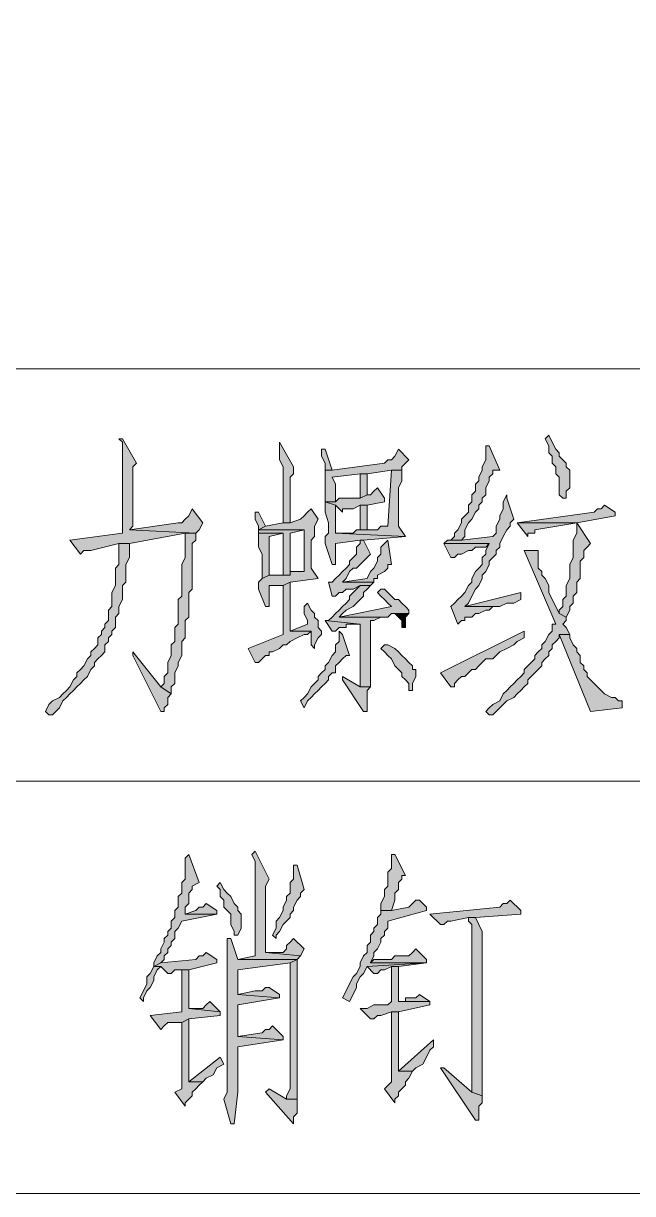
# Model space of a CAD drawing. Header units: millimetres. Extents: x 24 to 410, y 10 to 282.
# Drawn here: x 257.25 to 264.63, y 118.11 to 132.29 of the extents above; entities that cross this region are included whole.
import ezdxf

# ---------------------------------------------------------------- set-up
doc = ezdxf.new("R2010")
doc.units = ezdxf.units.MM

msp = doc.modelspace()

# ---------------------------------------------------------------- hatches: boundary and pattern name
h = msp.add_hatch(color=7)
h.dxf.hatch_style = 2
h.paths.add_polyline_path([(258.445, 127.254), (258.402667, 127.254), (258.445, 127.211667), (258.445, 126.111), (257.81, 126.026333), (257.937, 125.857), (257.979333, 125.899333), (258.064, 125.899333), (258.402667, 125.984), (258.529667, 125.984), (259.207, 126.111), (259.334, 126.111), (258.529667, 126.153333), (258.572, 126.195667), (258.572, 126.915333), (258.614333, 126.957667)])
h = msp.add_hatch(color=7)
h.dxf.hatch_style = 2
h.paths.add_polyline_path([(260.35, 127.211667), (260.35, 127), (260.392333, 126.915333), (260.392333, 126.238), (260.477, 126.238), (260.477, 126.788333), (260.519333, 126.830667), (260.519333, 126.915333)])
h = msp.add_hatch(color=7)
h.dxf.hatch_style = 2
h.paths.add_polyline_path([(262.847667, 127.169333), (262.847667, 127), (262.805333, 126.915333), (262.805333, 126.873), (262.763, 126.788333), (262.763, 126.746), (262.720667, 126.703667), (262.720667, 126.619), (262.678333, 126.576667), (262.678333, 126.492), (262.636, 126.449667), (262.636, 126.365), (262.593667, 126.322667), (262.551333, 126.280333), (262.551333, 126.238), (262.509, 126.153333), (262.466667, 126.111), (262.466667, 126.068667), (262.424333, 126.026333), (262.382, 126.026333), (262.551333, 126.026333), (262.593667, 126.068667), (262.593667, 126.153333), (262.636, 126.238), (262.678333, 126.280333), (262.720667, 126.365), (262.763, 126.407333), (262.763, 126.449667), (262.805333, 126.492), (262.805333, 126.534333), (262.847667, 126.576667), (262.847667, 126.661333), (262.89, 126.746), (262.89, 126.788333), (262.932333, 126.830667), (262.932333, 126.873), (263.017, 126.873), (262.89, 127.169333)])
h = msp.add_hatch(color=7)
h.dxf.hatch_style = 2
h.paths.add_polyline_path([(263.609667, 127.296333), (263.567333, 127.254), (263.609667, 127.169333), (263.609667, 127.084667), (263.652, 127.042333), (263.652, 126.957667), (263.694333, 126.915333), (263.694333, 126.830667), (263.736667, 126.788333), (263.736667, 126.576667), (263.779, 126.534333), (263.821333, 126.534333), (263.821333, 126.619), (263.863667, 126.661333), (263.863667, 126.873), (263.821333, 126.915333), (263.821333, 126.957667), (263.779, 127), (263.736667, 127.042333), (263.736667, 127.084667), (263.694333, 127.127), (263.652, 127.211667)])
h = msp.add_hatch(color=7)
h.dxf.hatch_style = 2
h.paths.add_polyline_path([(260.900333, 127.127), (260.858, 127.127), (260.858, 127.042333), (260.900333, 126.957667), (260.900333, 126.873), (260.985, 126.873)])
h = msp.add_hatch(color=7)
h.dxf.hatch_style = 2
h.paths.add_polyline_path([(261.789333, 127.127), (261.747, 127.042333), (261.704667, 127), (261.662333, 127), (261.62, 126.957667), (260.985, 126.873), (260.900333, 126.873), (260.900333, 126.830667), (260.900333, 126.492), (261.027333, 126.492), (261.027333, 126.703667), (260.985, 126.788333), (261.323667, 126.830667), (261.408333, 126.830667), (261.704667, 126.873), (261.831667, 126.873), (261.831667, 126.915333), (261.916333, 127)])
h = msp.add_hatch(color=7)
h.dxf.hatch_style = 2
h.paths.add_polyline_path([(261.831667, 126.873), (261.704667, 126.873), (261.662333, 126.195667), (261.577667, 126.195667), (261.535333, 126.153333), (261.281333, 126.153333), (261.239, 126.111), (261.027333, 126.111), (261.874, 126.068667), (261.789333, 126.195667), (261.789333, 126.661333), (261.831667, 126.746), (261.831667, 126.830667)])
h = msp.add_hatch(color=7)
h.dxf.hatch_style = 2
h.paths.add_polyline_path([(261.408333, 126.830667), (261.323667, 126.830667), (261.323667, 126.534333), (261.408333, 126.576667)])
h = msp.add_hatch(color=7)
h.dxf.hatch_style = 2
h.paths.add_polyline_path([(261.535333, 126.661333), (261.493, 126.619), (261.450667, 126.576667), (261.408333, 126.576667), (261.323667, 126.534333), (261.069667, 126.534333), (261.027333, 126.492), (260.900333, 126.492), (261.027333, 126.449667), (261.112, 126.365), (261.112, 126.407333), (261.196667, 126.407333), (261.239, 126.407333), (261.323667, 126.449667), (261.408333, 126.449667), (261.62, 126.492), (261.62, 126.534333)])
h = msp.add_hatch(color=7)
h.dxf.hatch_style = 2
h.paths.add_polyline_path([(260.900333, 126.492), (260.900333, 126.365), (260.942667, 126.238), (260.942667, 126.111), (260.900333, 126.068667), (260.900333, 125.984), (260.985, 125.73), (261.027333, 125.73), (261.027333, 125.772333), (261.027333, 125.984), (261.323667, 126.026333), (261.366, 126.026333), (261.874, 126.068667), (261.027333, 126.111), (261.027333, 126.365), (261.027333, 126.449667)])
h = msp.add_hatch(color=7)
h.dxf.hatch_style = 2
h.paths.add_polyline_path([(263.101667, 126.576667), (263.059333, 126.492), (263.059333, 126.407333), (263.017, 126.322667), (263.017, 126.280333), (262.974667, 126.195667), (262.974667, 126.111), (262.932333, 126.068667), (262.551333, 126.026333), (262.382, 126.026333), (262.339667, 125.984), (262.89, 125.984), (262.847667, 125.899333), (262.847667, 125.857), (262.805333, 125.814667), (262.805333, 125.73), (262.763, 125.687667), (262.720667, 125.645333), (262.678333, 125.560667), (262.678333, 125.518333), (262.636, 125.476), (262.593667, 125.391333), (262.551333, 125.349), (262.509, 125.306667), (262.466667, 125.264333), (262.424333, 125.222), (262.509, 125.010333), (262.551333, 125.052667), (262.593667, 125.052667), (262.593667, 125.095), (262.678333, 125.095), (262.720667, 125.137333), (262.763, 125.137333), (262.847667, 125.179667), (262.89, 125.179667), (262.932333, 125.222), (263.017, 125.222), (262.593667, 125.222), (262.636, 125.264333), (262.678333, 125.349), (262.720667, 125.433667), (262.763, 125.476), (262.805333, 125.560667), (262.805333, 125.603), (262.847667, 125.645333), (262.89, 125.73), (262.89, 125.772333), (262.932333, 125.814667), (262.974667, 125.857), (262.974667, 125.899333), (263.017, 125.941667), (263.017, 125.984), (263.059333, 126.068667), (263.101667, 126.153333), (263.144, 126.195667), (263.144, 126.238), (263.186333, 126.280333), (263.101667, 126.534333)])
h = msp.add_hatch(color=7)
h.dxf.hatch_style = 2
h.paths.add_polyline_path([(259.291667, 126.407333), (259.249333, 126.322667), (259.207, 126.280333), (259.164667, 126.238), (259.122333, 126.238), (258.529667, 126.153333), (259.334, 126.111), (259.376333, 126.153333), (259.418667, 126.238)])
h = msp.add_hatch(color=7)
h.dxf.hatch_style = 2
h.paths.add_polyline_path([(260.096, 126.365), (260.053667, 126.365), (260.053667, 126.280333), (260.096, 126.195667), (260.096, 126.153333), (260.180667, 126.195667)])
h = msp.add_hatch(color=7)
h.dxf.hatch_style = 2
h.paths.add_polyline_path([(260.731, 126.407333), (260.688667, 126.365), (260.646333, 126.322667), (260.604, 126.280333), (260.477, 126.238), (260.392333, 126.238), (260.180667, 126.195667), (260.096, 126.153333), (260.646333, 126.153333), (260.646333, 125.645333), (260.477, 125.645333), (260.477, 125.603), (260.223, 125.603), (260.138333, 125.560667), (260.096, 125.518333), (260.096, 125.433667), (260.180667, 125.222), (260.223, 125.222), (260.223, 125.264333), (260.223, 125.476), (260.392333, 125.476), (260.477, 125.518333), (260.815667, 125.560667), (260.731, 125.687667), (260.731, 126.026333), (260.773333, 126.068667), (260.773333, 126.195667), (260.815667, 126.280333)])
h = msp.add_hatch(color=7)
h.dxf.hatch_style = 2
h.paths.add_polyline_path([(261.408333, 126.153333), (261.408333, 126.449667), (261.323667, 126.449667), (261.323667, 126.153333)])
h = msp.add_hatch(color=7)
h.dxf.hatch_style = 2
h.paths.add_polyline_path([(264.287, 126.449667), (264.244667, 126.407333), (264.202333, 126.407333), (264.16, 126.365), (263.228667, 126.238), (263.948333, 126.238), (263.948333, 126.195667), (263.948333, 126.111), (263.906, 126.026333), (263.906, 125.814667), (263.863667, 125.73), (263.863667, 125.560667), (263.821333, 125.476), (263.821333, 125.349), (263.779, 125.306667), (263.779, 125.222), (263.736667, 125.179667), (263.736667, 125.137333), (263.821333, 125.095), (263.863667, 125.179667), (263.863667, 125.222), (263.906, 125.264333), (263.906, 125.349), (263.948333, 125.391333), (263.948333, 125.518333), (263.990667, 125.560667), (263.990667, 125.772333), (264.033, 125.814667), (264.033, 125.899333), (264.075333, 125.941667), (264.117667, 125.984), (263.948333, 126.238), (264.414, 126.322667), (264.414, 126.365)])
h = msp.add_hatch(color=7)
h.dxf.hatch_style = 2
h.paths.add_polyline_path([(263.228667, 126.238), (263.355667, 126.068667), (263.355667, 126.111), (263.440333, 126.111), (263.440333, 126.153333), (263.948333, 126.238)])
h = msp.add_hatch(color=7)
h.dxf.hatch_style = 2
h.paths.add_polyline_path([(259.334, 126.111), (259.207, 126.111), (259.207, 126.068667), (259.207, 125.814667), (259.164667, 125.73), (259.164667, 125.349), (259.122333, 125.306667), (259.122333, 125.010333), (259.08, 124.968), (259.08, 124.798667), (259.037667, 124.756333), (259.037667, 124.629333), (258.995333, 124.544667), (258.995333, 124.46), (258.995333, 124.417667), (258.953, 124.375333), (258.953, 124.290667), (258.910667, 124.248333), (259.037667, 124.163667), (259.037667, 124.248333), (259.08, 124.290667), (259.08, 124.417667), (259.122333, 124.502333), (259.122333, 124.544667), (259.164667, 124.629333), (259.164667, 124.798667), (259.207, 124.841), (259.207, 125.052667), (259.249333, 125.095), (259.249333, 125.391333), (259.291667, 125.433667), (259.291667, 125.984), (259.334, 126.026333)])
h = msp.add_hatch(color=7)
h.dxf.hatch_style = 2
h.paths.add_polyline_path([(260.096, 126.153333), (260.096, 126.111), (260.392333, 126.111), (260.392333, 125.603), (260.477, 125.603), (260.477, 126.111), (260.646333, 126.153333)])
h = msp.add_hatch(color=7)
h.dxf.hatch_style = 2
h.paths.add_polyline_path([(260.096, 126.111), (260.096, 125.941667), (260.138333, 125.857), (260.138333, 125.560667), (260.223, 125.603), (260.223, 126.068667), (260.392333, 126.111)])
h = msp.add_hatch(color=7)
h.dxf.hatch_style = 2
h.paths.add_polyline_path([(258.529667, 125.984), (258.402667, 125.984), (258.402667, 125.941667), (258.402667, 125.73), (258.360333, 125.687667), (258.360333, 125.476), (258.318, 125.391333), (258.318, 125.222), (258.275667, 125.179667), (258.275667, 125.052667), (258.233333, 125.010333), (258.233333, 124.968), (258.191, 124.925667), (258.191, 124.883333), (258.148667, 124.841), (258.148667, 124.756333), (258.106333, 124.714), (258.064, 124.671667), (258.064, 124.629333), (258.021667, 124.587), (257.979333, 124.502333), (257.937, 124.46), (257.894667, 124.417667), (257.894667, 124.375333), (257.852333, 124.333), (257.81, 124.248333), (257.767667, 124.206), (257.725333, 124.163667), (257.683, 124.121333), (257.598333, 124.079), (257.556, 124.036667), (257.513667, 123.952), (257.556, 123.909667), (257.598333, 123.909667), (257.640667, 123.952), (257.683, 123.994333), (257.725333, 124.079), (257.767667, 124.121333), (257.81, 124.163667), (257.852333, 124.206), (257.894667, 124.248333), (257.937, 124.290667), (257.979333, 124.333), (258.021667, 124.375333), (258.064, 124.46), (258.106333, 124.502333), (258.106333, 124.544667), (258.148667, 124.587), (258.191, 124.629333), (258.233333, 124.671667), (258.233333, 124.756333), (258.275667, 124.798667), (258.275667, 124.841), (258.318, 124.883333), (258.318, 124.925667), (258.360333, 124.968), (258.360333, 125.095), (258.402667, 125.137333), (258.402667, 125.222), (258.445, 125.306667), (258.445, 125.476), (258.487333, 125.518333), (258.487333, 125.73), (258.529667, 125.814667)])
h = msp.add_hatch(color=7)
h.dxf.hatch_style = 2
h.paths.add_polyline_path([(261.366, 126.026333), (261.323667, 126.026333), (261.323667, 125.984), (261.281333, 125.941667), (261.281333, 125.857), (261.239, 125.814667), (261.196667, 125.772333), (261.196667, 125.73), (261.154333, 125.687667), (261.112, 125.645333), (261.069667, 125.603), (261.027333, 125.560667), (260.985, 125.518333), (260.942667, 125.518333), (260.985, 125.349), (261.027333, 125.349), (261.069667, 125.391333), (261.112, 125.391333), (261.154333, 125.433667), (261.239, 125.433667), (261.323667, 125.476), (261.450667, 125.476), (261.493, 125.518333), (261.112, 125.518333), (261.154333, 125.560667), (261.196667, 125.645333), (261.239, 125.687667), (261.281333, 125.687667), (261.323667, 125.73), (261.366, 125.772333), (261.408333, 125.814667), (261.450667, 125.857)])
h = msp.add_hatch(color=7)
h.dxf.hatch_style = 2
h.paths.add_polyline_path([(261.662333, 126.026333), (261.62, 125.984), (261.577667, 125.941667), (261.577667, 125.857), (261.535333, 125.814667), (261.535333, 125.772333), (261.493, 125.687667), (261.450667, 125.645333), (261.408333, 125.560667), (261.112, 125.518333), (261.493, 125.518333), (261.493, 125.560667), (261.535333, 125.560667), (261.535333, 125.603), (261.62, 125.645333), (261.662333, 125.687667), (261.662333, 125.73), (261.704667, 125.73)])
h = msp.add_hatch(color=7)
h.dxf.hatch_style = 2
h.paths.add_polyline_path([(262.339667, 125.984), (262.424333, 125.814667), (262.466667, 125.814667), (262.509, 125.857), (262.551333, 125.857), (262.636, 125.899333), (262.678333, 125.899333), (262.720667, 125.941667), (262.847667, 125.941667), (262.89, 125.984)])
h = msp.add_hatch(color=7)
h.dxf.hatch_style = 2
h.paths.add_polyline_path([(263.482667, 125.899333), (263.313333, 125.899333), (263.694333, 125.010333), (263.652, 125.010333), (263.652, 124.925667), (263.609667, 124.883333), (263.567333, 124.798667), (263.525, 124.756333), (263.525, 124.714), (263.482667, 124.671667), (263.440333, 124.629333), (263.440333, 124.587), (263.398, 124.544667), (263.355667, 124.502333), (263.313333, 124.46), (263.313333, 124.417667), (263.271, 124.375333), (263.228667, 124.333), (263.186333, 124.290667), (263.144, 124.248333), (263.101667, 124.206), (263.059333, 124.163667), (263.017, 124.079), (262.932333, 124.036667), (262.89, 123.994333), (262.847667, 123.952), (262.89, 123.909667), (262.932333, 123.909667), (262.974667, 123.952), (263.017, 123.994333), (263.059333, 124.036667), (263.101667, 124.079), (263.186333, 124.121333), (263.228667, 124.163667), (263.271, 124.206), (263.313333, 124.248333), (263.355667, 124.290667), (263.355667, 124.333), (263.398, 124.375333), (263.440333, 124.417667), (263.482667, 124.46), (263.525, 124.502333), (263.525, 124.544667), (263.567333, 124.587), (263.609667, 124.629333), (263.609667, 124.671667), (263.652, 124.714), (263.652, 124.756333), (263.694333, 124.798667), (263.736667, 124.841), (263.736667, 124.883333), (263.863667, 124.883333), (263.821333, 124.968), (263.779, 125.010333), (263.821333, 125.052667), (263.821333, 125.095), (263.736667, 125.137333), (263.694333, 125.222), (263.652, 125.306667), (263.609667, 125.391333), (263.609667, 125.476), (263.567333, 125.560667), (263.525, 125.603), (263.525, 125.645333), (263.482667, 125.687667)])
h = msp.add_hatch(color=7)
h.dxf.hatch_style = 2
h.paths.add_polyline_path([(260.477, 125.518333), (260.392333, 125.476), (260.392333, 124.883333), (259.969, 124.714), (260.053667, 124.544667), (260.096, 124.544667), (260.138333, 124.587), (260.180667, 124.629333), (260.223, 124.629333), (260.223, 124.671667), (260.265333, 124.671667), (260.35, 124.714), (260.392333, 124.756333), (260.434667, 124.756333), (260.477, 124.798667), (260.561667, 124.841), (260.646333, 124.883333), (260.688667, 124.883333), (260.731, 124.925667), (260.477, 124.925667), (260.477, 125.052667)])
h = msp.add_hatch(color=7)
h.dxf.hatch_style = 2
h.paths.add_polyline_path([(261.450667, 125.476), (261.323667, 125.476), (261.281333, 125.433667), (261.239, 125.391333), (261.196667, 125.349), (261.196667, 125.306667), (261.154333, 125.264333), (261.112, 125.222), (261.069667, 125.179667), (261.027333, 125.137333), (260.985, 125.095), (260.942667, 125.052667), (260.900333, 125.052667), (261.323667, 125.010333), (261.323667, 124.248333), (261.450667, 124.248333), (261.450667, 125.052667), (261.493, 125.052667), (261.577667, 125.095), (261.069667, 125.095), (261.112, 125.137333), (261.154333, 125.179667), (261.239, 125.222), (261.281333, 125.264333), (261.323667, 125.306667), (261.366, 125.349), (261.366, 125.391333), (261.408333, 125.433667)])
h = msp.add_hatch(color=7)
h.dxf.hatch_style = 2
h.paths.add_polyline_path([(261.577667, 125.433667), (261.535333, 125.391333), (261.577667, 125.349), (261.62, 125.306667), (261.662333, 125.264333), (261.704667, 125.222), (261.069667, 125.095), (261.662333, 125.095), (261.704667, 125.137333), (261.916333, 125.137333), (261.916333, 125.179667), (261.874, 125.222), (261.831667, 125.264333), (261.789333, 125.306667), (261.747, 125.306667), (261.704667, 125.349), (261.662333, 125.391333), (261.62, 125.433667)])
h = msp.add_hatch(color=7)
h.dxf.hatch_style = 2
h.paths.add_polyline_path([(263.271, 125.391333), (262.593667, 125.222), (263.017, 125.222), (263.101667, 125.264333), (263.186333, 125.264333), (263.271, 125.306667)])
h = msp.add_hatch(color=7)
h.dxf.hatch_style = 2
h.paths.add_polyline_path([(260.688667, 125.264333), (260.646333, 125.222), (260.646333, 125.137333), (260.688667, 125.052667), (260.688667, 125.010333), (260.477, 124.925667), (260.731, 124.925667), (260.731, 124.883333), (260.731, 124.756333), (260.773333, 124.714), (260.773333, 124.756333), (260.815667, 124.841), (260.858, 124.883333), (260.858, 124.925667), (260.815667, 124.968), (260.815667, 125.052667), (260.773333, 125.095), (260.773333, 125.137333), (260.731, 125.179667)])
h = msp.add_hatch(color=7)
h.dxf.hatch_style = 2
h.paths.add_polyline_path([(260.900333, 125.052667), (260.985, 124.925667), (261.027333, 124.925667), (261.069667, 124.968), (261.154333, 124.968), (261.154333, 125.010333), (261.323667, 125.010333)])
h = msp.add_hatch(color=7)
h.dxf.hatch_style = 2
h.paths.add_polyline_path([(261.916333, 125.137333), (261.747, 125.137333), (261.789333, 125.095), (261.831667, 125.052667), (261.831667, 124.968), (261.874, 124.968), (261.874, 125.095)])
h = msp.add_hatch(color=7)
h.dxf.hatch_style = 2
h.paths.add_polyline_path([(261.069667, 124.925667), (261.069667, 124.798667), (261.027333, 124.756333), (261.027333, 124.671667), (260.985, 124.629333), (260.942667, 124.544667), (260.900333, 124.502333), (260.900333, 124.46), (260.858, 124.417667), (260.815667, 124.375333), (260.815667, 124.333), (260.773333, 124.290667), (260.731, 124.248333), (260.688667, 124.163667), (260.646333, 124.121333), (260.604, 124.079), (260.646333, 123.994333), (260.688667, 124.079), (260.731, 124.121333), (260.773333, 124.163667), (260.815667, 124.206), (260.858, 124.248333), (260.900333, 124.290667), (260.942667, 124.333), (260.942667, 124.375333), (260.985, 124.417667), (261.027333, 124.417667), (261.027333, 124.502333), (261.069667, 124.544667), (261.112, 124.587), (261.154333, 124.629333), (261.196667, 124.629333), (261.112, 124.883333)])
h = msp.add_hatch(color=7)
h.dxf.hatch_style = 2
h.paths.add_polyline_path([(263.313333, 124.925667), (262.297333, 124.417667), (262.424333, 124.248333), (262.466667, 124.248333), (262.466667, 124.290667), (262.509, 124.333), (262.551333, 124.375333), (262.593667, 124.375333), (262.636, 124.417667), (262.678333, 124.46), (262.720667, 124.46), (262.763, 124.502333), (262.805333, 124.544667), (262.847667, 124.587), (262.932333, 124.587), (262.974667, 124.629333), (263.017, 124.671667), (263.101667, 124.714), (263.186333, 124.756333), (263.228667, 124.798667), (263.313333, 124.841)])
h = msp.add_hatch(color=7)
h.dxf.hatch_style = 2
h.paths.add_polyline_path([(261.62, 124.756333), (261.577667, 124.714), (261.62, 124.671667), (261.662333, 124.629333), (261.704667, 124.587), (261.747, 124.502333), (261.789333, 124.46), (261.831667, 124.417667), (261.831667, 124.375333), (261.874, 124.333), (261.916333, 124.290667), (261.916333, 124.206), (261.958667, 124.206), (261.958667, 124.290667), (262.001, 124.375333), (262.001, 124.46), (261.958667, 124.46), (261.958667, 124.502333), (261.916333, 124.544667), (261.874, 124.587), (261.831667, 124.629333), (261.789333, 124.671667), (261.747, 124.714), (261.662333, 124.756333)])
h = msp.add_hatch(color=7)
h.dxf.hatch_style = 2
h.paths.add_polyline_path([(263.863667, 124.883333), (263.736667, 124.883333), (264.117667, 123.952), (264.498667, 123.994333), (264.498667, 124.079), (264.456333, 124.079), (264.414, 124.121333), (264.371667, 124.121333), (264.287, 124.163667), (264.244667, 124.206), (264.202333, 124.248333), (264.16, 124.290667), (264.117667, 124.333), (264.075333, 124.375333), (264.075333, 124.417667), (264.033, 124.46), (264.033, 124.502333), (263.990667, 124.544667), (263.990667, 124.629333), (263.948333, 124.671667), (263.948333, 124.714), (263.906, 124.756333), (263.863667, 124.841)])
h = msp.add_hatch(color=7)
h.dxf.hatch_style = 2
h.paths.add_polyline_path([(258.572, 124.671667), (258.572, 124.629333), (258.910667, 123.952), (258.953, 123.952), (258.953, 123.994333), (258.995333, 124.036667), (258.995333, 124.121333), (259.037667, 124.163667), (258.910667, 124.248333)])
h = msp.add_hatch(color=7)
h.dxf.hatch_style = 2
h.paths.add_polyline_path([(261.112, 124.375333), (261.112, 124.333), (261.366, 123.952), (261.408333, 123.952), (261.408333, 123.994333), (261.408333, 124.206), (261.450667, 124.248333), (261.323667, 124.248333)])
h = msp.add_hatch(color=7)
h.dxf.hatch_style = 2
h.paths.add_polyline_path([(259.249333, 122.216333), (259.207, 122.174), (259.207, 121.92), (259.164667, 121.877667), (259.164667, 121.750667), (259.122333, 121.708333), (259.122333, 121.581333), (259.08, 121.539), (259.08, 121.454333), (259.037667, 121.412), (259.037667, 121.327333), (258.995333, 121.285), (258.995333, 121.242667), (258.953, 121.200333), (258.953, 121.158), (258.910667, 121.073333), (258.910667, 121.031), (258.868333, 120.988667), (258.826, 120.904), (258.826, 120.861667), (258.910667, 120.904), (258.953, 120.946333), (258.953, 120.988667), (258.995333, 121.031), (258.995333, 121.073333), (259.037667, 121.115667), (259.037667, 121.158), (259.08, 121.200333), (259.08, 121.285), (259.122333, 121.327333), (259.164667, 121.412), (259.588, 121.496667), (259.207, 121.496667), (259.207, 121.539), (259.207, 121.581333), (259.249333, 121.623667), (259.249333, 121.750667), (259.291667, 121.793), (259.291667, 121.835333), (259.376333, 121.877667)])
h = msp.add_hatch(color=7)
h.dxf.hatch_style = 2
h.paths.add_polyline_path([(260.053667, 122.258667), (260.011333, 122.216333), (260.053667, 122.131667), (260.053667, 120.988667), (259.842, 120.946333), (260.561667, 120.946333), (260.604, 120.988667), (260.180667, 121.031), (260.180667, 121.793), (260.180667, 121.835333), (260.223, 121.92)])
h = msp.add_hatch(color=7)
h.dxf.hatch_style = 2
h.paths.add_polyline_path([(261.747, 122.216333), (261.704667, 122.216333), (261.704667, 122.174), (261.704667, 122.047), (261.662333, 122.004667), (261.662333, 121.835333), (261.62, 121.793), (261.62, 121.708333), (261.577667, 121.623667), (261.577667, 121.539), (261.704667, 121.539), (261.747, 121.666), (261.747, 121.750667), (261.789333, 121.793), (261.789333, 121.877667), (261.831667, 121.92), (261.831667, 121.962333), (261.874, 121.962333)])
h = msp.add_hatch(color=7)
h.dxf.hatch_style = 2
h.paths.add_polyline_path([(260.561667, 122.089333), (260.519333, 122.089333), (260.519333, 122.004667), (260.519333, 121.92), (260.477, 121.877667), (260.477, 121.750667), (260.434667, 121.708333), (260.434667, 121.666), (260.392333, 121.581333), (260.392333, 121.539), (260.35, 121.454333), (260.307667, 121.412), (260.307667, 121.327333), (260.265333, 121.242667), (260.307667, 121.200333), (260.307667, 121.242667), (260.35, 121.285), (260.392333, 121.369667), (260.434667, 121.412), (260.477, 121.454333), (260.477, 121.496667), (260.519333, 121.539), (260.519333, 121.581333), (260.561667, 121.666), (260.604, 121.708333), (260.604, 121.750667), (260.646333, 121.793)])
h = msp.add_hatch(color=7)
h.dxf.hatch_style = 2
h.paths.add_polyline_path([(259.630333, 121.877667), (259.588, 121.835333), (259.630333, 121.793), (259.630333, 121.708333), (259.672667, 121.666), (259.672667, 121.581333), (259.715, 121.539), (259.757333, 121.496667), (259.757333, 121.369667), (259.799667, 121.285), (259.799667, 121.242667), (259.842, 121.242667), (259.884333, 121.327333), (259.884333, 121.496667), (259.842, 121.539), (259.842, 121.581333), (259.799667, 121.623667), (259.757333, 121.708333), (259.715, 121.750667), (259.672667, 121.793)])
h = msp.add_hatch(color=7)
h.dxf.hatch_style = 2
h.paths.add_polyline_path([(262.043333, 121.666), (262.001, 121.666), (261.958667, 121.623667), (261.916333, 121.581333), (261.704667, 121.539), (261.577667, 121.539), (261.577667, 121.496667), (261.535333, 121.454333), (261.535333, 121.369667), (261.493, 121.327333), (261.493, 121.285), (261.450667, 121.242667), (261.450667, 121.158), (261.408333, 121.115667), (261.408333, 121.031), (261.366, 120.988667), (261.323667, 120.904), (261.323667, 120.861667), (261.281333, 120.777), (261.239, 120.734667), (261.196667, 120.65), (261.154333, 120.565333), (261.112, 120.480667), (261.196667, 120.438333), (261.239, 120.523), (261.281333, 120.607667), (261.281333, 120.65), (261.323667, 120.734667), (261.366, 120.777), (261.408333, 120.861667), (262.128, 120.904), (261.450667, 120.904), (261.493, 120.988667), (261.493, 121.031), (261.535333, 121.073333), (261.577667, 121.158), (261.577667, 121.200333), (261.62, 121.242667), (261.62, 121.285), (261.662333, 121.327333), (261.662333, 121.412), (262.128, 121.539), (262.128, 121.581333)])
h = msp.add_hatch(color=7)
h.dxf.hatch_style = 2
h.paths.add_polyline_path([(263.144, 121.666), (263.101667, 121.623667), (263.059333, 121.623667), (263.017, 121.581333), (262.170333, 121.496667), (262.297333, 121.369667), (262.339667, 121.369667), (262.382, 121.412), (262.424333, 121.412), (262.636, 121.454333), (262.720667, 121.454333), (263.271, 121.496667), (263.271, 121.539)])
h = msp.add_hatch(color=7)
h.dxf.hatch_style = 2
h.paths.add_polyline_path([(259.461, 121.623667), (259.418667, 121.581333), (259.376333, 121.581333), (259.334, 121.539), (259.207, 121.496667), (259.588, 121.496667), (259.588, 121.539)])
h = msp.add_hatch(color=7)
h.dxf.hatch_style = 2
h.paths.add_polyline_path([(262.720667, 121.454333), (262.636, 121.454333), (262.636, 121.412), (262.678333, 121.369667), (262.678333, 119.337667), (262.805333, 119.295333), (262.805333, 120.480667), (262.805333, 120.565333), (262.805333, 121.285)])
h = msp.add_hatch(color=7)
h.dxf.hatch_style = 2
h.paths.add_polyline_path([(259.757333, 121.200333), (259.715, 121.200333), (259.715, 121.115667), (259.715, 119.507), (259.715, 119.464667), (259.715, 119.337667), (259.672667, 119.253), (259.757333, 118.956667), (259.799667, 118.956667), (259.842, 119.337667), (259.842, 119.888), (260.392333, 119.972667), (259.842, 120.015), (259.842, 120.396), (260.35, 120.480667), (259.842, 120.523), (259.842, 120.819333), (260.477, 120.904), (260.561667, 120.946333), (259.842, 120.946333)])
h = msp.add_hatch(color=7)
h.dxf.hatch_style = 2
h.paths.add_polyline_path([(260.519333, 121.200333), (260.477, 121.158), (260.434667, 121.115667), (260.434667, 121.073333), (260.392333, 121.031), (260.180667, 121.031), (260.604, 120.988667), (260.646333, 121.073333)])
h = msp.add_hatch(color=7)
h.dxf.hatch_style = 2
h.paths.add_polyline_path([(262.001, 121.073333), (261.958667, 121.031), (261.916333, 120.988667), (261.747, 120.988667), (261.704667, 120.946333), (261.493, 120.946333), (261.450667, 120.904), (262.128, 120.904), (262.128, 120.946333)])
h = msp.add_hatch(color=7)
h.dxf.hatch_style = 2
h.paths.add_polyline_path([(259.461, 121.031), (259.418667, 120.988667), (259.376333, 120.988667), (259.334, 120.946333), (258.910667, 120.904), (258.826, 120.861667), (258.910667, 120.861667), (258.995333, 120.777), (259.037667, 120.777), (259.08, 120.819333), (259.249333, 120.819333), (259.588, 120.904), (259.588, 120.946333)])
h = msp.add_hatch(color=7)
h.dxf.hatch_style = 2
h.paths.add_polyline_path([(260.561667, 120.946333), (260.477, 120.904), (260.477, 119.38), (260.434667, 119.295333), (260.434667, 119.253), (260.561667, 119.253), (260.561667, 120.692333), (260.561667, 120.734667)])
h = msp.add_hatch(color=7)
h.dxf.hatch_style = 2
h.paths.add_polyline_path([(258.826, 120.861667), (258.783667, 120.777), (258.741333, 120.734667), (258.741333, 120.65), (258.699, 120.565333), (258.656667, 120.480667), (258.699, 120.438333), (258.699, 120.480667), (258.741333, 120.565333), (258.783667, 120.607667), (258.826, 120.692333), (258.826, 120.734667), (258.868333, 120.819333), (258.910667, 120.861667)])
h = msp.add_hatch(color=7)
h.dxf.hatch_style = 2
h.paths.add_polyline_path([(259.249333, 120.819333), (259.164667, 120.819333), (259.164667, 120.311333), (258.783667, 120.269), (258.910667, 120.099667), (258.953, 120.142), (258.995333, 120.184333), (259.164667, 120.184333), (259.249333, 120.226667), (259.630333, 120.269), (259.630333, 120.311333), (259.249333, 120.353667)])
h = msp.add_hatch(color=7)
h.dxf.hatch_style = 2
h.paths.add_polyline_path([(261.789333, 120.861667), (261.704667, 120.861667), (261.704667, 120.438333), (261.662333, 120.396), (261.493, 120.396), (261.408333, 120.353667), (261.323667, 120.353667), (261.450667, 120.226667), (261.493, 120.226667), (261.535333, 120.269), (261.577667, 120.269), (261.704667, 120.311333), (261.789333, 120.311333), (262.170333, 120.396), (262.170333, 120.438333), (261.789333, 120.438333)])
h = msp.add_hatch(color=7)
h.dxf.hatch_style = 2
h.paths.add_polyline_path([(262.128, 120.904), (261.408333, 120.861667), (261.493, 120.777), (261.535333, 120.777), (261.577667, 120.819333), (261.62, 120.819333), (261.704667, 120.861667), (261.789333, 120.861667)])
h = msp.add_hatch(color=7)
h.dxf.hatch_style = 2
h.paths.add_polyline_path([(260.223, 120.607667), (260.180667, 120.607667), (260.138333, 120.565333), (260.053667, 120.565333), (259.842, 120.523), (260.35, 120.480667), (260.35, 120.523)])
h = msp.add_hatch(color=7)
h.dxf.hatch_style = 2
h.paths.add_polyline_path([(262.043333, 120.523), (262.001, 120.480667), (261.874, 120.480667), (261.874, 120.438333), (261.789333, 120.438333), (262.170333, 120.438333)])
h = msp.add_hatch(color=7)
h.dxf.hatch_style = 2
h.paths.add_polyline_path([(259.503333, 120.438333), (259.461, 120.396), (259.418667, 120.353667), (259.249333, 120.353667), (259.630333, 120.311333)])
h = msp.add_hatch(color=7)
h.dxf.hatch_style = 2
h.paths.add_polyline_path([(259.249333, 120.226667), (259.164667, 120.184333), (259.164667, 119.38), (259.08, 119.337667), (259.207, 119.168333), (259.207, 119.210667), (259.249333, 119.253), (259.291667, 119.295333), (259.291667, 119.337667), (259.334, 119.38), (259.376333, 119.422333), (259.418667, 119.464667), (259.249333, 119.464667)])
h = msp.add_hatch(color=7)
h.dxf.hatch_style = 2
h.paths.add_polyline_path([(261.789333, 120.311333), (261.704667, 120.311333), (261.704667, 119.464667), (261.62, 119.38), (261.747, 119.210667), (261.747, 119.253), (261.789333, 119.295333), (261.789333, 119.337667), (261.831667, 119.38), (261.874, 119.422333), (261.874, 119.464667), (261.916333, 119.507), (261.958667, 119.591667), (261.789333, 119.591667)])
h = msp.add_hatch(color=7)
h.dxf.hatch_style = 2
h.paths.add_polyline_path([(260.265333, 120.142), (260.223, 120.099667), (260.180667, 120.099667), (260.138333, 120.057333), (259.842, 120.015), (260.392333, 119.972667), (260.392333, 120.015)])
h = msp.add_hatch(color=7)
h.dxf.hatch_style = 2
h.paths.add_polyline_path([(262.212667, 119.972667), (261.789333, 119.591667), (261.958667, 119.591667), (262.001, 119.634), (262.085667, 119.676333), (262.128, 119.761), (262.170333, 119.845667), (262.212667, 119.888)])
h = msp.add_hatch(color=7)
h.dxf.hatch_style = 2
h.paths.add_polyline_path([(259.630333, 119.761), (259.249333, 119.464667), (259.418667, 119.464667), (259.461, 119.507), (259.545667, 119.549333), (259.588, 119.634), (259.672667, 119.676333)])
h = msp.add_hatch(color=7)
h.dxf.hatch_style = 2
h.paths.add_polyline_path([(262.339667, 119.634), (262.297333, 119.634), (262.720667, 118.999), (262.763, 118.999), (262.763, 119.083667), (262.763, 119.168333), (262.805333, 119.210667), (262.805333, 119.295333), (262.678333, 119.337667)])
h = msp.add_hatch(color=7)
h.dxf.hatch_style = 2
h.paths.add_polyline_path([(260.223, 119.38), (260.180667, 119.337667), (260.519333, 118.956667), (260.519333, 119.041333), (260.561667, 119.083667), (260.561667, 119.253), (260.434667, 119.253)])

# ---------------------------------------------------------------- linework, layer by layer
at = {"color": 7, "lineweight": 0}
for points in [[(249.047, 173.101), (377.063, 173.101), (377.063, 118.11), (249.047, 118.11)], [(258.445, 127.254), (258.402667, 127.254), (258.445, 127.211667), (258.445, 126.111), (257.81, 126.026333), (257.937, 125.857), (257.979333, 125.899333), (258.064, 125.899333), (258.402667, 125.984), (258.529667, 125.984), (259.207, 126.111), (259.334, 126.111), (258.529667, 126.153333), (258.572, 126.195667), (258.572, 126.915333), (258.614333, 126.957667)], [(260.35, 127.211667), (260.35, 127), (260.392333, 126.915333), (260.392333, 126.238), (260.477, 126.238), (260.477, 126.788333), (260.519333, 126.830667), (260.519333, 126.915333)], [(262.847667, 127.169333), (262.847667, 127), (262.805333, 126.915333), (262.805333, 126.873), (262.763, 126.788333), (262.763, 126.746), (262.720667, 126.703667), (262.720667, 126.619), (262.678333, 126.576667), (262.678333, 126.492), (262.636, 126.449667), (262.636, 126.365), (262.593667, 126.322667), (262.551333, 126.280333), (262.551333, 126.238), (262.509, 126.153333), (262.466667, 126.111), (262.466667, 126.068667), (262.424333, 126.026333), (262.382, 126.026333), (262.551333, 126.026333), (262.593667, 126.068667), (262.593667, 126.153333), (262.636, 126.238), (262.678333, 126.280333), (262.720667, 126.365), (262.763, 126.407333), (262.763, 126.449667), (262.805333, 126.492), (262.805333, 126.534333), (262.847667, 126.576667), (262.847667, 126.661333), (262.89, 126.746), (262.89, 126.788333), (262.932333, 126.830667), (262.932333, 126.873), (263.017, 126.873), (262.89, 127.169333)], [(263.609667, 127.296333), (263.567333, 127.254), (263.609667, 127.169333), (263.609667, 127.084667), (263.652, 127.042333), (263.652, 126.957667), (263.694333, 126.915333), (263.694333, 126.830667), (263.736667, 126.788333), (263.736667, 126.576667), (263.779, 126.534333), (263.821333, 126.534333), (263.821333, 126.619), (263.863667, 126.661333), (263.863667, 126.873), (263.821333, 126.915333), (263.821333, 126.957667), (263.779, 127), (263.736667, 127.042333), (263.736667, 127.084667), (263.694333, 127.127), (263.652, 127.211667)], [(260.900333, 127.127), (260.858, 127.127), (260.858, 127.042333), (260.900333, 126.957667), (260.900333, 126.873), (260.985, 126.873)], [(261.789333, 127.127), (261.747, 127.042333), (261.704667, 127), (261.662333, 127), (261.62, 126.957667), (260.985, 126.873), (260.900333, 126.873), (260.900333, 126.830667), (260.900333, 126.492), (261.027333, 126.492), (261.027333, 126.703667), (260.985, 126.788333), (261.323667, 126.830667), (261.408333, 126.830667), (261.704667, 126.873), (261.831667, 126.873), (261.831667, 126.915333), (261.916333, 127)], [(261.831667, 126.873), (261.704667, 126.873), (261.662333, 126.195667), (261.577667, 126.195667), (261.535333, 126.153333), (261.281333, 126.153333), (261.239, 126.111), (261.027333, 126.111), (261.874, 126.068667), (261.789333, 126.195667), (261.789333, 126.661333), (261.831667, 126.746), (261.831667, 126.830667)], [(261.408333, 126.830667), (261.323667, 126.830667), (261.323667, 126.534333), (261.408333, 126.576667)], [(261.535333, 126.661333), (261.493, 126.619), (261.450667, 126.576667), (261.408333, 126.576667), (261.323667, 126.534333), (261.069667, 126.534333), (261.027333, 126.492), (260.900333, 126.492), (261.027333, 126.449667), (261.112, 126.365), (261.112, 126.407333), (261.196667, 126.407333), (261.239, 126.407333), (261.323667, 126.449667), (261.408333, 126.449667), (261.62, 126.492), (261.62, 126.534333)], [(260.900333, 126.492), (260.900333, 126.365), (260.942667, 126.238), (260.942667, 126.111), (260.900333, 126.068667), (260.900333, 125.984), (260.985, 125.73), (261.027333, 125.73), (261.027333, 125.772333), (261.027333, 125.984), (261.323667, 126.026333), (261.366, 126.026333), (261.874, 126.068667), (261.027333, 126.111), (261.027333, 126.365), (261.027333, 126.449667)], [(263.101667, 126.576667), (263.059333, 126.492), (263.059333, 126.407333), (263.017, 126.322667), (263.017, 126.280333), (262.974667, 126.195667), (262.974667, 126.111), (262.932333, 126.068667), (262.551333, 126.026333), (262.382, 126.026333), (262.339667, 125.984), (262.89, 125.984), (262.847667, 125.899333), (262.847667, 125.857), (262.805333, 125.814667), (262.805333, 125.73), (262.763, 125.687667), (262.720667, 125.645333), (262.678333, 125.560667), (262.678333, 125.518333), (262.636, 125.476), (262.593667, 125.391333), (262.551333, 125.349), (262.509, 125.306667), (262.466667, 125.264333), (262.424333, 125.222), (262.509, 125.010333), (262.551333, 125.052667), (262.593667, 125.052667), (262.593667, 125.095), (262.678333, 125.095), (262.720667, 125.137333), (262.763, 125.137333), (262.847667, 125.179667), (262.89, 125.179667), (262.932333, 125.222), (263.017, 125.222), (262.593667, 125.222), (262.636, 125.264333), (262.678333, 125.349), (262.720667, 125.433667), (262.763, 125.476), (262.805333, 125.560667), (262.805333, 125.603), (262.847667, 125.645333), (262.89, 125.73), (262.89, 125.772333), (262.932333, 125.814667), (262.974667, 125.857), (262.974667, 125.899333), (263.017, 125.941667), (263.017, 125.984), (263.059333, 126.068667), (263.101667, 126.153333), (263.144, 126.195667), (263.144, 126.238), (263.186333, 126.280333), (263.101667, 126.534333)], [(259.291667, 126.407333), (259.249333, 126.322667), (259.207, 126.280333), (259.164667, 126.238), (259.122333, 126.238), (258.529667, 126.153333), (259.334, 126.111), (259.376333, 126.153333), (259.418667, 126.238)], [(260.096, 126.365), (260.053667, 126.365), (260.053667, 126.280333), (260.096, 126.195667), (260.096, 126.153333), (260.180667, 126.195667)], [(260.731, 126.407333), (260.688667, 126.365), (260.646333, 126.322667), (260.604, 126.280333), (260.477, 126.238), (260.392333, 126.238), (260.180667, 126.195667), (260.096, 126.153333), (260.646333, 126.153333), (260.646333, 125.645333), (260.477, 125.645333), (260.477, 125.603), (260.223, 125.603), (260.138333, 125.560667), (260.096, 125.518333), (260.096, 125.433667), (260.180667, 125.222), (260.223, 125.222), (260.223, 125.264333), (260.223, 125.476), (260.392333, 125.476), (260.477, 125.518333), (260.815667, 125.560667), (260.731, 125.687667), (260.731, 126.026333), (260.773333, 126.068667), (260.773333, 126.195667), (260.815667, 126.280333)], [(261.408333, 126.153333), (261.408333, 126.449667), (261.323667, 126.449667), (261.323667, 126.153333)], [(264.287, 126.449667), (264.244667, 126.407333), (264.202333, 126.407333), (264.16, 126.365), (263.228667, 126.238), (263.948333, 126.238), (263.948333, 126.195667), (263.948333, 126.111), (263.906, 126.026333), (263.906, 125.814667), (263.863667, 125.73), (263.863667, 125.560667), (263.821333, 125.476), (263.821333, 125.349), (263.779, 125.306667), (263.779, 125.222), (263.736667, 125.179667), (263.736667, 125.137333), (263.821333, 125.095), (263.863667, 125.179667), (263.863667, 125.222), (263.906, 125.264333), (263.906, 125.349), (263.948333, 125.391333), (263.948333, 125.518333), (263.990667, 125.560667), (263.990667, 125.772333), (264.033, 125.814667), (264.033, 125.899333), (264.075333, 125.941667), (264.117667, 125.984), (263.948333, 126.238), (264.414, 126.322667), (264.414, 126.365)], [(263.228667, 126.238), (263.355667, 126.068667), (263.355667, 126.111), (263.440333, 126.111), (263.440333, 126.153333), (263.948333, 126.238)], [(259.334, 126.111), (259.207, 126.111), (259.207, 126.068667), (259.207, 125.814667), (259.164667, 125.73), (259.164667, 125.349), (259.122333, 125.306667), (259.122333, 125.010333), (259.08, 124.968), (259.08, 124.798667), (259.037667, 124.756333), (259.037667, 124.629333), (258.995333, 124.544667), (258.995333, 124.46), (258.995333, 124.417667), (258.953, 124.375333), (258.953, 124.290667), (258.910667, 124.248333), (259.037667, 124.163667), (259.037667, 124.248333), (259.08, 124.290667), (259.08, 124.417667), (259.122333, 124.502333), (259.122333, 124.544667), (259.164667, 124.629333), (259.164667, 124.798667), (259.207, 124.841), (259.207, 125.052667), (259.249333, 125.095), (259.249333, 125.391333), (259.291667, 125.433667), (259.291667, 125.984), (259.334, 126.026333)], [(260.096, 126.153333), (260.096, 126.111), (260.392333, 126.111), (260.392333, 125.603), (260.477, 125.603), (260.477, 126.111), (260.646333, 126.153333)], [(260.096, 126.111), (260.096, 125.941667), (260.138333, 125.857), (260.138333, 125.560667), (260.223, 125.603), (260.223, 126.068667), (260.392333, 126.111)], [(258.529667, 125.984), (258.402667, 125.984), (258.402667, 125.941667), (258.402667, 125.73), (258.360333, 125.687667), (258.360333, 125.476), (258.318, 125.391333), (258.318, 125.222), (258.275667, 125.179667), (258.275667, 125.052667), (258.233333, 125.010333), (258.233333, 124.968), (258.191, 124.925667), (258.191, 124.883333), (258.148667, 124.841), (258.148667, 124.756333), (258.106333, 124.714), (258.064, 124.671667), (258.064, 124.629333), (258.021667, 124.587), (257.979333, 124.502333), (257.937, 124.46), (257.894667, 124.417667), (257.894667, 124.375333), (257.852333, 124.333), (257.81, 124.248333), (257.767667, 124.206), (257.725333, 124.163667), (257.683, 124.121333), (257.598333, 124.079), (257.556, 124.036667), (257.513667, 123.952), (257.556, 123.909667), (257.598333, 123.909667), (257.640667, 123.952), (257.683, 123.994333), (257.725333, 124.079), (257.767667, 124.121333), (257.81, 124.163667), (257.852333, 124.206), (257.894667, 124.248333), (257.937, 124.290667), (257.979333, 124.333), (258.021667, 124.375333), (258.064, 124.46), (258.106333, 124.502333), (258.106333, 124.544667), (258.148667, 124.587), (258.191, 124.629333), (258.233333, 124.671667), (258.233333, 124.756333), (258.275667, 124.798667), (258.275667, 124.841), (258.318, 124.883333), (258.318, 124.925667), (258.360333, 124.968), (258.360333, 125.095), (258.402667, 125.137333), (258.402667, 125.222), (258.445, 125.306667), (258.445, 125.476), (258.487333, 125.518333), (258.487333, 125.73), (258.529667, 125.814667)], [(261.366, 126.026333), (261.323667, 126.026333), (261.323667, 125.984), (261.281333, 125.941667), (261.281333, 125.857), (261.239, 125.814667), (261.196667, 125.772333), (261.196667, 125.73), (261.154333, 125.687667), (261.112, 125.645333), (261.069667, 125.603), (261.027333, 125.560667), (260.985, 125.518333), (260.942667, 125.518333), (260.985, 125.349), (261.027333, 125.349), (261.069667, 125.391333), (261.112, 125.391333), (261.154333, 125.433667), (261.239, 125.433667), (261.323667, 125.476), (261.450667, 125.476), (261.493, 125.518333), (261.112, 125.518333), (261.154333, 125.560667), (261.196667, 125.645333), (261.239, 125.687667), (261.281333, 125.687667), (261.323667, 125.73), (261.366, 125.772333), (261.408333, 125.814667), (261.450667, 125.857)], [(261.662333, 126.026333), (261.62, 125.984), (261.577667, 125.941667), (261.577667, 125.857), (261.535333, 125.814667), (261.535333, 125.772333), (261.493, 125.687667), (261.450667, 125.645333), (261.408333, 125.560667), (261.112, 125.518333), (261.493, 125.518333), (261.493, 125.560667), (261.535333, 125.560667), (261.535333, 125.603), (261.62, 125.645333), (261.662333, 125.687667), (261.662333, 125.73), (261.704667, 125.73)], [(262.339667, 125.984), (262.424333, 125.814667), (262.466667, 125.814667), (262.509, 125.857), (262.551333, 125.857), (262.636, 125.899333), (262.678333, 125.899333), (262.720667, 125.941667), (262.847667, 125.941667), (262.89, 125.984)], [(263.482667, 125.899333), (263.313333, 125.899333), (263.694333, 125.010333), (263.652, 125.010333), (263.652, 124.925667), (263.609667, 124.883333), (263.567333, 124.798667), (263.525, 124.756333), (263.525, 124.714), (263.482667, 124.671667), (263.440333, 124.629333), (263.440333, 124.587), (263.398, 124.544667), (263.355667, 124.502333), (263.313333, 124.46), (263.313333, 124.417667), (263.271, 124.375333), (263.228667, 124.333), (263.186333, 124.290667), (263.144, 124.248333), (263.101667, 124.206), (263.059333, 124.163667), (263.017, 124.079), (262.932333, 124.036667), (262.89, 123.994333), (262.847667, 123.952), (262.89, 123.909667), (262.932333, 123.909667), (262.974667, 123.952), (263.017, 123.994333), (263.059333, 124.036667), (263.101667, 124.079), (263.186333, 124.121333), (263.228667, 124.163667), (263.271, 124.206), (263.313333, 124.248333), (263.355667, 124.290667), (263.355667, 124.333), (263.398, 124.375333), (263.440333, 124.417667), (263.482667, 124.46), (263.525, 124.502333), (263.525, 124.544667), (263.567333, 124.587), (263.609667, 124.629333), (263.609667, 124.671667), (263.652, 124.714), (263.652, 124.756333), (263.694333, 124.798667), (263.736667, 124.841), (263.736667, 124.883333), (263.863667, 124.883333), (263.821333, 124.968), (263.779, 125.010333), (263.821333, 125.052667), (263.821333, 125.095), (263.736667, 125.137333), (263.694333, 125.222), (263.652, 125.306667), (263.609667, 125.391333), (263.609667, 125.476), (263.567333, 125.560667), (263.525, 125.603), (263.525, 125.645333), (263.482667, 125.687667)], [(260.477, 125.518333), (260.392333, 125.476), (260.392333, 124.883333), (259.969, 124.714), (260.053667, 124.544667), (260.096, 124.544667), (260.138333, 124.587), (260.180667, 124.629333), (260.223, 124.629333), (260.223, 124.671667), (260.265333, 124.671667), (260.35, 124.714), (260.392333, 124.756333), (260.434667, 124.756333), (260.477, 124.798667), (260.561667, 124.841), (260.646333, 124.883333), (260.688667, 124.883333), (260.731, 124.925667), (260.477, 124.925667), (260.477, 125.052667)], [(261.450667, 125.476), (261.323667, 125.476), (261.281333, 125.433667), (261.239, 125.391333), (261.196667, 125.349), (261.196667, 125.306667), (261.154333, 125.264333), (261.112, 125.222), (261.069667, 125.179667), (261.027333, 125.137333), (260.985, 125.095), (260.942667, 125.052667), (260.900333, 125.052667), (261.323667, 125.010333), (261.323667, 124.248333), (261.450667, 124.248333), (261.450667, 125.052667), (261.493, 125.052667), (261.577667, 125.095), (261.069667, 125.095), (261.112, 125.137333), (261.154333, 125.179667), (261.239, 125.222), (261.281333, 125.264333), (261.323667, 125.306667), (261.366, 125.349), (261.366, 125.391333), (261.408333, 125.433667)], [(261.577667, 125.433667), (261.535333, 125.391333), (261.577667, 125.349), (261.62, 125.306667), (261.662333, 125.264333), (261.704667, 125.222), (261.069667, 125.095), (261.662333, 125.095), (261.704667, 125.137333), (261.916333, 125.137333), (261.916333, 125.179667), (261.874, 125.222), (261.831667, 125.264333), (261.789333, 125.306667), (261.747, 125.306667), (261.704667, 125.349), (261.662333, 125.391333), (261.62, 125.433667)], [(263.271, 125.391333), (262.593667, 125.222), (263.017, 125.222), (263.101667, 125.264333), (263.186333, 125.264333), (263.271, 125.306667)], [(260.688667, 125.264333), (260.646333, 125.222), (260.646333, 125.137333), (260.688667, 125.052667), (260.688667, 125.010333), (260.477, 124.925667), (260.731, 124.925667), (260.731, 124.883333), (260.731, 124.756333), (260.773333, 124.714), (260.773333, 124.756333), (260.815667, 124.841), (260.858, 124.883333), (260.858, 124.925667), (260.815667, 124.968), (260.815667, 125.052667), (260.773333, 125.095), (260.773333, 125.137333), (260.731, 125.179667)], [(260.900333, 125.052667), (260.985, 124.925667), (261.027333, 124.925667), (261.069667, 124.968), (261.154333, 124.968), (261.154333, 125.010333), (261.323667, 125.010333)], [(261.916333, 125.137333), (261.747, 125.137333), (261.789333, 125.095), (261.831667, 125.052667), (261.831667, 124.968), (261.874, 124.968), (261.874, 125.095)], [(261.069667, 124.925667), (261.069667, 124.798667), (261.027333, 124.756333), (261.027333, 124.671667), (260.985, 124.629333), (260.942667, 124.544667), (260.900333, 124.502333), (260.900333, 124.46), (260.858, 124.417667), (260.815667, 124.375333), (260.815667, 124.333), (260.773333, 124.290667), (260.731, 124.248333), (260.688667, 124.163667), (260.646333, 124.121333), (260.604, 124.079), (260.646333, 123.994333), (260.688667, 124.079), (260.731, 124.121333), (260.773333, 124.163667), (260.815667, 124.206), (260.858, 124.248333), (260.900333, 124.290667), (260.942667, 124.333), (260.942667, 124.375333), (260.985, 124.417667), (261.027333, 124.417667), (261.027333, 124.502333), (261.069667, 124.544667), (261.112, 124.587), (261.154333, 124.629333), (261.196667, 124.629333), (261.112, 124.883333)], [(263.313333, 124.925667), (262.297333, 124.417667), (262.424333, 124.248333), (262.466667, 124.248333), (262.466667, 124.290667), (262.509, 124.333), (262.551333, 124.375333), (262.593667, 124.375333), (262.636, 124.417667), (262.678333, 124.46), (262.720667, 124.46), (262.763, 124.502333), (262.805333, 124.544667), (262.847667, 124.587), (262.932333, 124.587), (262.974667, 124.629333), (263.017, 124.671667), (263.101667, 124.714), (263.186333, 124.756333), (263.228667, 124.798667), (263.313333, 124.841)], [(261.62, 124.756333), (261.577667, 124.714), (261.62, 124.671667), (261.662333, 124.629333), (261.704667, 124.587), (261.747, 124.502333), (261.789333, 124.46), (261.831667, 124.417667), (261.831667, 124.375333), (261.874, 124.333), (261.916333, 124.290667), (261.916333, 124.206), (261.958667, 124.206), (261.958667, 124.290667), (262.001, 124.375333), (262.001, 124.46), (261.958667, 124.46), (261.958667, 124.502333), (261.916333, 124.544667), (261.874, 124.587), (261.831667, 124.629333), (261.789333, 124.671667), (261.747, 124.714), (261.662333, 124.756333)], [(263.863667, 124.883333), (263.736667, 124.883333), (264.117667, 123.952), (264.498667, 123.994333), (264.498667, 124.079), (264.456333, 124.079), (264.414, 124.121333), (264.371667, 124.121333), (264.287, 124.163667), (264.244667, 124.206), (264.202333, 124.248333), (264.16, 124.290667), (264.117667, 124.333), (264.075333, 124.375333), (264.075333, 124.417667), (264.033, 124.46), (264.033, 124.502333), (263.990667, 124.544667), (263.990667, 124.629333), (263.948333, 124.671667), (263.948333, 124.714), (263.906, 124.756333), (263.863667, 124.841)], [(258.572, 124.671667), (258.572, 124.629333), (258.910667, 123.952), (258.953, 123.952), (258.953, 123.994333), (258.995333, 124.036667), (258.995333, 124.121333), (259.037667, 124.163667), (258.910667, 124.248333)], [(261.112, 124.375333), (261.112, 124.333), (261.366, 123.952), (261.408333, 123.952), (261.408333, 123.994333), (261.408333, 124.206), (261.450667, 124.248333), (261.323667, 124.248333)], [(259.249333, 122.216333), (259.207, 122.174), (259.207, 121.92), (259.164667, 121.877667), (259.164667, 121.750667), (259.122333, 121.708333), (259.122333, 121.581333), (259.08, 121.539), (259.08, 121.454333), (259.037667, 121.412), (259.037667, 121.327333), (258.995333, 121.285), (258.995333, 121.242667), (258.953, 121.200333), (258.953, 121.158), (258.910667, 121.073333), (258.910667, 121.031), (258.868333, 120.988667), (258.826, 120.904), (258.826, 120.861667), (258.910667, 120.904), (258.953, 120.946333), (258.953, 120.988667), (258.995333, 121.031), (258.995333, 121.073333), (259.037667, 121.115667), (259.037667, 121.158), (259.08, 121.200333), (259.08, 121.285), (259.122333, 121.327333), (259.164667, 121.412), (259.588, 121.496667), (259.207, 121.496667), (259.207, 121.539), (259.207, 121.581333), (259.249333, 121.623667), (259.249333, 121.750667), (259.291667, 121.793), (259.291667, 121.835333), (259.376333, 121.877667)], [(260.053667, 122.258667), (260.011333, 122.216333), (260.053667, 122.131667), (260.053667, 120.988667), (259.842, 120.946333), (260.561667, 120.946333), (260.604, 120.988667), (260.180667, 121.031), (260.180667, 121.793), (260.180667, 121.835333), (260.223, 121.92)], [(261.747, 122.216333), (261.704667, 122.216333), (261.704667, 122.174), (261.704667, 122.047), (261.662333, 122.004667), (261.662333, 121.835333), (261.62, 121.793), (261.62, 121.708333), (261.577667, 121.623667), (261.577667, 121.539), (261.704667, 121.539), (261.747, 121.666), (261.747, 121.750667), (261.789333, 121.793), (261.789333, 121.877667), (261.831667, 121.92), (261.831667, 121.962333), (261.874, 121.962333)], [(260.561667, 122.089333), (260.519333, 122.089333), (260.519333, 122.004667), (260.519333, 121.92), (260.477, 121.877667), (260.477, 121.750667), (260.434667, 121.708333), (260.434667, 121.666), (260.392333, 121.581333), (260.392333, 121.539), (260.35, 121.454333), (260.307667, 121.412), (260.307667, 121.327333), (260.265333, 121.242667), (260.307667, 121.200333), (260.307667, 121.242667), (260.35, 121.285), (260.392333, 121.369667), (260.434667, 121.412), (260.477, 121.454333), (260.477, 121.496667), (260.519333, 121.539), (260.519333, 121.581333), (260.561667, 121.666), (260.604, 121.708333), (260.604, 121.750667), (260.646333, 121.793)], [(259.630333, 121.877667), (259.588, 121.835333), (259.630333, 121.793), (259.630333, 121.708333), (259.672667, 121.666), (259.672667, 121.581333), (259.715, 121.539), (259.757333, 121.496667), (259.757333, 121.369667), (259.799667, 121.285), (259.799667, 121.242667), (259.842, 121.242667), (259.884333, 121.327333), (259.884333, 121.496667), (259.842, 121.539), (259.842, 121.581333), (259.799667, 121.623667), (259.757333, 121.708333), (259.715, 121.750667), (259.672667, 121.793)], [(262.043333, 121.666), (262.001, 121.666), (261.958667, 121.623667), (261.916333, 121.581333), (261.704667, 121.539), (261.577667, 121.539), (261.577667, 121.496667), (261.535333, 121.454333), (261.535333, 121.369667), (261.493, 121.327333), (261.493, 121.285), (261.450667, 121.242667), (261.450667, 121.158), (261.408333, 121.115667), (261.408333, 121.031), (261.366, 120.988667), (261.323667, 120.904), (261.323667, 120.861667), (261.281333, 120.777), (261.239, 120.734667), (261.196667, 120.65), (261.154333, 120.565333), (261.112, 120.480667), (261.196667, 120.438333), (261.239, 120.523), (261.281333, 120.607667), (261.281333, 120.65), (261.323667, 120.734667), (261.366, 120.777), (261.408333, 120.861667), (262.128, 120.904), (261.450667, 120.904), (261.493, 120.988667), (261.493, 121.031), (261.535333, 121.073333), (261.577667, 121.158), (261.577667, 121.200333), (261.62, 121.242667), (261.62, 121.285), (261.662333, 121.327333), (261.662333, 121.412), (262.128, 121.539), (262.128, 121.581333)], [(263.144, 121.666), (263.101667, 121.623667), (263.059333, 121.623667), (263.017, 121.581333), (262.170333, 121.496667), (262.297333, 121.369667), (262.339667, 121.369667), (262.382, 121.412), (262.424333, 121.412), (262.636, 121.454333), (262.720667, 121.454333), (263.271, 121.496667), (263.271, 121.539)], [(259.461, 121.623667), (259.418667, 121.581333), (259.376333, 121.581333), (259.334, 121.539), (259.207, 121.496667), (259.588, 121.496667), (259.588, 121.539)], [(262.720667, 121.454333), (262.636, 121.454333), (262.636, 121.412), (262.678333, 121.369667), (262.678333, 119.337667), (262.805333, 119.295333), (262.805333, 120.480667), (262.805333, 120.565333), (262.805333, 121.285)], [(259.757333, 121.200333), (259.715, 121.200333), (259.715, 121.115667), (259.715, 119.507), (259.715, 119.464667), (259.715, 119.337667), (259.672667, 119.253), (259.757333, 118.956667), (259.799667, 118.956667), (259.842, 119.337667), (259.842, 119.888), (260.392333, 119.972667), (259.842, 120.015), (259.842, 120.396), (260.35, 120.480667), (259.842, 120.523), (259.842, 120.819333), (260.477, 120.904), (260.561667, 120.946333), (259.842, 120.946333)], [(260.519333, 121.200333), (260.477, 121.158), (260.434667, 121.115667), (260.434667, 121.073333), (260.392333, 121.031), (260.180667, 121.031), (260.604, 120.988667), (260.646333, 121.073333)], [(262.001, 121.073333), (261.958667, 121.031), (261.916333, 120.988667), (261.747, 120.988667), (261.704667, 120.946333), (261.493, 120.946333), (261.450667, 120.904), (262.128, 120.904), (262.128, 120.946333)], [(259.461, 121.031), (259.418667, 120.988667), (259.376333, 120.988667), (259.334, 120.946333), (258.910667, 120.904), (258.826, 120.861667), (258.910667, 120.861667), (258.995333, 120.777), (259.037667, 120.777), (259.08, 120.819333), (259.249333, 120.819333), (259.588, 120.904), (259.588, 120.946333)], [(260.561667, 120.946333), (260.477, 120.904), (260.477, 119.38), (260.434667, 119.295333), (260.434667, 119.253), (260.561667, 119.253), (260.561667, 120.692333), (260.561667, 120.734667)], [(258.826, 120.861667), (258.783667, 120.777), (258.741333, 120.734667), (258.741333, 120.65), (258.699, 120.565333), (258.656667, 120.480667), (258.699, 120.438333), (258.699, 120.480667), (258.741333, 120.565333), (258.783667, 120.607667), (258.826, 120.692333), (258.826, 120.734667), (258.868333, 120.819333), (258.910667, 120.861667)], [(259.249333, 120.819333), (259.164667, 120.819333), (259.164667, 120.311333), (258.783667, 120.269), (258.910667, 120.099667), (258.953, 120.142), (258.995333, 120.184333), (259.164667, 120.184333), (259.249333, 120.226667), (259.630333, 120.269), (259.630333, 120.311333), (259.249333, 120.353667)], [(261.789333, 120.861667), (261.704667, 120.861667), (261.704667, 120.438333), (261.662333, 120.396), (261.493, 120.396), (261.408333, 120.353667), (261.323667, 120.353667), (261.450667, 120.226667), (261.493, 120.226667), (261.535333, 120.269), (261.577667, 120.269), (261.704667, 120.311333), (261.789333, 120.311333), (262.170333, 120.396), (262.170333, 120.438333), (261.789333, 120.438333)], [(262.128, 120.904), (261.408333, 120.861667), (261.493, 120.777), (261.535333, 120.777), (261.577667, 120.819333), (261.62, 120.819333), (261.704667, 120.861667), (261.789333, 120.861667)], [(260.223, 120.607667), (260.180667, 120.607667), (260.138333, 120.565333), (260.053667, 120.565333), (259.842, 120.523), (260.35, 120.480667), (260.35, 120.523)], [(262.043333, 120.523), (262.001, 120.480667), (261.874, 120.480667), (261.874, 120.438333), (261.789333, 120.438333), (262.170333, 120.438333)], [(259.503333, 120.438333), (259.461, 120.396), (259.418667, 120.353667), (259.249333, 120.353667), (259.630333, 120.311333)], [(259.249333, 120.226667), (259.164667, 120.184333), (259.164667, 119.38), (259.08, 119.337667), (259.207, 119.168333), (259.207, 119.210667), (259.249333, 119.253), (259.291667, 119.295333), (259.291667, 119.337667), (259.334, 119.38), (259.376333, 119.422333), (259.418667, 119.464667), (259.249333, 119.464667)], [(261.789333, 120.311333), (261.704667, 120.311333), (261.704667, 119.464667), (261.62, 119.38), (261.747, 119.210667), (261.747, 119.253), (261.789333, 119.295333), (261.789333, 119.337667), (261.831667, 119.38), (261.874, 119.422333), (261.874, 119.464667), (261.916333, 119.507), (261.958667, 119.591667), (261.789333, 119.591667)], [(260.265333, 120.142), (260.223, 120.099667), (260.180667, 120.099667), (260.138333, 120.057333), (259.842, 120.015), (260.392333, 119.972667), (260.392333, 120.015)], [(262.212667, 119.972667), (261.789333, 119.591667), (261.958667, 119.591667), (262.001, 119.634), (262.085667, 119.676333), (262.128, 119.761), (262.170333, 119.845667), (262.212667, 119.888)], [(259.630333, 119.761), (259.249333, 119.464667), (259.418667, 119.464667), (259.461, 119.507), (259.545667, 119.549333), (259.588, 119.634), (259.672667, 119.676333)], [(262.339667, 119.634), (262.297333, 119.634), (262.720667, 118.999), (262.763, 118.999), (262.763, 119.083667), (262.763, 119.168333), (262.805333, 119.210667), (262.805333, 119.295333), (262.678333, 119.337667)], [(260.223, 119.38), (260.180667, 119.337667), (260.519333, 118.956667), (260.519333, 119.041333), (260.561667, 119.083667), (260.561667, 119.253), (260.434667, 119.253)]]:
    msp.add_lwpolyline(points, close=True, dxfattribs=at)
for points in [[(249.047, 128.100667), (377.063, 128.100667)], [(249.047, 123.105333), (273.05, 123.105333)]]:
    msp.add_lwpolyline(points, dxfattribs=at)

doc.saveas('drawing.dxf')
